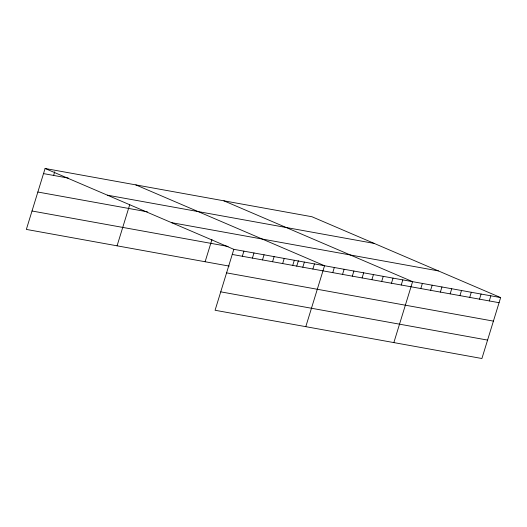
<?xml version="1.0" encoding="UTF-8"?>
<svg xmlns="http://www.w3.org/2000/svg" width="527" height="527" viewBox="0 0 527 527"><rect width="100%" height="100%" fill="white"/><g stroke="black" fill="none" stroke-linecap="round" stroke-linejoin="round"><path stroke-width="0.79" d="M500.65 297.584L233.823 249.33L215.075 310.265L481.909 358.512L500.65 297.584L311.925 216.735L45.091 168.488L26.35 229.416L229.205 266.102M53.602 175.425L54.722 171.769M117.073 245.819L129.754 204.588M205.128 261.741L211.959 239.528M242.328 256.274L243.902 251.155M252.407 258.098L253.981 252.98M262.486 259.916L264.06 254.804M272.564 261.741L274.139 256.623M282.65 263.566L284.224 258.447M292.729 265.391L294.303 260.272M296.721 266.155L298.374 260.786M302.808 267.209L304.382 262.09M312.886 269.033L314.461 263.915M305.798 326.668L324.54 265.74L135.814 184.891M332.754 272.624L334.329 267.505M342.537 274.396L344.111 269.277M352.319 276.161L353.894 271.043M362.102 277.933L363.676 272.815M371.884 279.699L373.459 274.587M381.673 281.471L383.248 276.352M391.456 283.243L393.03 278.124M401.238 285.008L402.812 279.89M393.853 342.59L412.595 281.662L223.87 200.813M420.803 288.546L422.377 283.427M430.592 290.318L432.166 285.199M440.374 292.083L441.949 286.971M450.157 293.855L451.731 288.737M459.939 295.627L461.514 290.509M469.722 297.393L471.296 292.274M479.511 299.165L481.085 294.046M489.293 300.93L490.868 295.812M43.517 173.607L68.332 178.093M107.376 195.168L374.203 243.415M37.852 192.026L147.389 211.828M171.538 222.651L438.372 270.904M32.015 210.998L228.099 246.458M232.249 254.449L499.076 302.702M226.577 272.867L493.41 321.121M220.741 291.846L487.574 340.093M45.091 168.488L233.823 249.33"/></g></svg>
